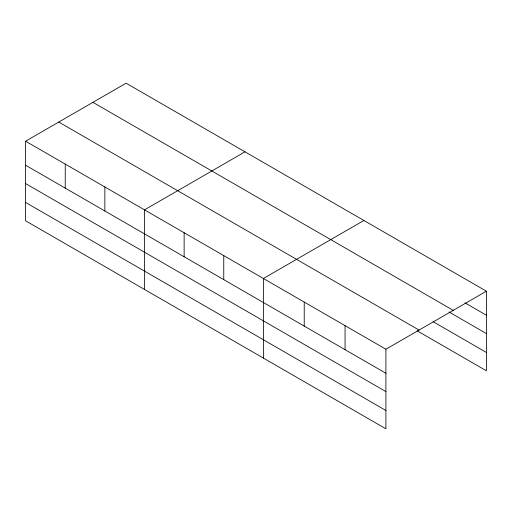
<?xml version="1.0" encoding="UTF-8"?>
<svg xmlns="http://www.w3.org/2000/svg" width="512" height="512" viewBox="0 0 512 512"><rect width="100%" height="100%" fill="white"/><g stroke="black" fill="none" stroke-linecap="round" stroke-linejoin="round"><path stroke-width="0.77" d="M385.901 391.584L385.901 349.229L25.6 141.21L25.6 220.8L385.901 428.813L385.901 391.584L25.6 183.571M417.19 330.829L486.4 370.79L486.4 291.2L126.099 83.187L25.6 141.21M244.998 151.834L144.499 209.856L144.499 289.44M363.898 220.48L263.398 278.502L263.398 358.086M385.901 349.229L486.4 291.2M464.947 302.835L486.4 315.226M92.934 102.336L453.235 310.349M449.024 311.981L486.4 333.562M433.107 321.683L486.4 352.454M58.765 122.061L419.066 330.08M25.6 165.229L385.901 373.248M25.6 202.458L385.901 410.477M345.062 325.651L345.062 349.67M304.23 302.074L304.23 326.099M223.763 255.622L223.763 279.642M184.134 232.736L184.134 256.762M104.864 186.976L104.864 210.995M65.235 164.09L65.235 188.115"/></g></svg>
